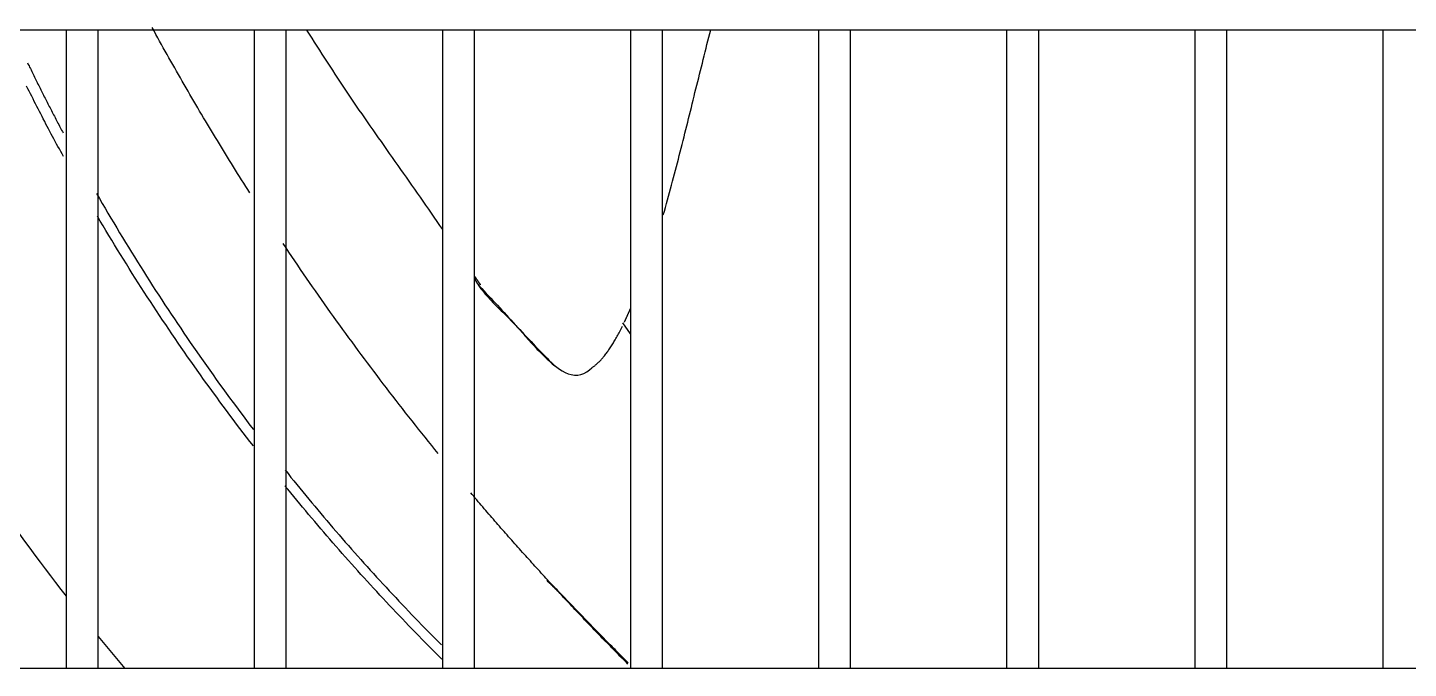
# Model space of a CAD drawing. Header units: millimetres. Extents: x 0 to 504600, y 0 to 118800.
# Drawn here: x 434110.1 to 434282.7, y 45810.2 to 45890.2 of the extents above; entities that cross this region are included whole.
import ezdxf

# ---------------------------------------------------------------- set-up
doc = ezdxf.new("R2010")
doc.units = ezdxf.units.MM
doc.header["$LTSCALE"] = 200
doc.layers.add('LG-AIRCON', color=240, linetype='Continuous')

# ---------------------------------------------------------------- blocks, each defined once
blk = doc.blocks.new('UXC')
at = {"layer": 'LG-AIRCON', "color": 0}
for p, q in [((-393.71, 630.25), (351.81, 630.25)), ((133.8, 550.5), (133.8, 630.24)), ((153.3, 630.24), (153.3, 550.5)), ((157.3, 550.5), (157.3, 630.24)), ((176.8, 630.24), (176.8, 550.5)), ((180.8, 550.5), (180.8, 630.24)), ((200.3, 630.24), (200.3, 550.5)), ((204.3, 550.5), (204.3, 630.24)), ((223.8, 630.24), (223.8, 550.5)), ((227.8, 550.5), (227.8, 630.24)), ((247.3, 630.24), (247.3, 550.5)), ((251.3, 550.5), (251.3, 630.24)), ((270.8, 630.25), (270.8, 550.5)), ((274.8, 550.5), (274.8, 630.25)), ((294.3, 630.25), (294.3, 550.5)), ((298.3, 550.5), (298.3, 630.25)), ((227.8, 588.48), (228.77, 587.09)), ((351.81, 550.5), (-393.71, 550.5))]:
    blk.add_line(p, q, dxfattribs=at)
for points in [[(228.11, 629.72), (228.31, 629.52), (228.51, 629.32), (228.71, 629.12), (228.91, 628.92), (229.11, 628.71), (229.31, 628.51), (229.51, 628.31), (229.71, 628.1), (229.91, 627.9), (230.11, 627.7), (230.31, 627.49), (230.51, 627.29), (230.71, 627.08), (230.91, 626.88), (231.11, 626.67), (231.32, 626.46), (231.52, 626.26), (231.72, 626.05), (231.92, 625.84), (232.12, 625.63), (232.32, 625.42), (232.52, 625.22), (232.72, 625.01), (232.93, 624.8), (233.13, 624.59), (233.33, 624.38), (233.53, 624.17), (233.73, 623.95), (233.93, 623.74), (234.13, 623.53), (234.34, 623.32), (234.54, 623.11), (234.74, 622.89), (234.94, 622.68), (235.14, 622.47), (235.34, 622.25), (235.55, 622.04), (235.75, 621.82), (235.95, 621.61), (236.15, 621.39), (236.35, 621.17), (236.55, 620.96), (236.76, 620.74), (236.96, 620.52), (237.16, 620.3), (237.36, 620.09), (237.56, 619.87), (237.77, 619.65), (237.97, 619.43), (238.17, 619.21)], [(228.1, 629.55), (228.3, 629.35), (228.51, 629.14), (228.71, 628.94), (228.91, 628.73), (229.12, 628.53), (229.32, 628.32), (229.53, 628.12), (229.73, 627.91), (229.93, 627.71), (230.14, 627.5), (230.34, 627.3), (230.54, 627.09), (230.75, 626.88), (230.95, 626.68), (231.15, 626.47), (231.35, 626.26), (231.56, 626.06), (231.76, 625.85), (231.96, 625.64), (232.16, 625.44), (232.36, 625.23), (232.57, 625.02), (232.77, 624.82), (232.97, 624.61), (233.17, 624.4), (233.37, 624.19), (233.57, 623.98), (233.77, 623.78), (233.98, 623.57), (234.18, 623.36), (234.38, 623.15), (234.58, 622.94), (234.78, 622.74), (234.98, 622.53), (235.18, 622.32), (235.38, 622.11), (235.58, 621.9), (235.78, 621.69), (235.98, 621.49), (236.18, 621.28), (236.38, 621.07), (236.58, 620.86), (236.78, 620.65), (236.98, 620.44), (237.19, 620.23), (237.39, 620.03), (237.59, 619.82), (237.79, 619.61), (237.99, 619.4), (238.19, 619.19)], [(251.37, 629.1), (251.79, 628.69), (252.2, 628.27), (252.62, 627.86), (253.03, 627.44), (253.44, 627.02), (253.85, 626.6), (254.26, 626.19), (254.67, 625.77), (255.08, 625.34), (255.49, 624.92), (255.89, 624.5), (256.3, 624.08), (256.7, 623.65), (257.11, 623.23), (257.51, 622.8), (257.91, 622.38), (258.31, 621.95), (258.71, 621.52), (259.11, 621.09), (259.51, 620.66), (259.9, 620.23), (260.3, 619.8), (260.69, 619.37), (261.09, 618.94), (261.48, 618.51), (261.87, 618.07), (262.26, 617.64), (262.65, 617.2), (263.04, 616.77), (263.43, 616.33), (263.82, 615.89), (264.2, 615.45), (264.59, 615.01), (264.97, 614.57), (265.35, 614.13), (265.74, 613.69), (266.12, 613.25), (266.5, 612.81), (266.88, 612.36), (267.25, 611.92), (267.63, 611.47), (268.01, 611.03), (268.38, 610.58), (268.76, 610.13), (269.13, 609.68), (269.5, 609.23), (269.87, 608.78), (270.24, 608.33), (270.61, 607.88), (270.98, 607.43)], [(270.96, 605.47), (270.59, 605.93), (270.22, 606.39), (269.85, 606.84), (269.48, 607.3), (269.11, 607.75), (268.74, 608.2), (268.37, 608.66), (267.99, 609.11), (267.62, 609.56), (267.24, 610.01), (266.86, 610.46), (266.49, 610.91), (266.11, 611.36), (265.73, 611.8), (265.35, 612.25), (264.97, 612.69), (264.58, 613.14), (264.2, 613.58), (263.81, 614.02), (263.43, 614.47), (263.04, 614.91), (262.66, 615.35), (262.27, 615.79), (261.88, 616.22), (261.49, 616.66), (261.1, 617.1), (260.7, 617.53), (260.31, 617.97), (259.92, 618.4), (259.52, 618.84), (259.13, 619.27), (258.73, 619.7), (258.33, 620.13), (257.93, 620.56), (257.53, 620.99), (257.13, 621.42), (256.73, 621.85), (256.33, 622.27), (255.93, 622.7), (255.52, 623.12), (255.12, 623.55), (254.71, 623.97), (254.3, 624.39), (253.9, 624.82), (253.49, 625.24), (253.08, 625.66), (252.67, 626.08), (252.25, 626.49), (251.84, 626.91), (251.43, 627.33)], [(235.79, 621.77), (235.84, 621.72), (235.89, 621.67), (235.93, 621.62), (235.98, 621.56), (236.03, 621.51), (236.08, 621.46), (236.12, 621.41), (236.17, 621.36), (236.22, 621.31), (236.27, 621.26), (236.32, 621.2), (236.36, 621.15), (236.41, 621.1), (236.46, 621.05), (236.51, 621), (236.56, 620.95), (236.61, 620.9), (236.66, 620.85), (236.7, 620.8), (236.75, 620.75), (236.8, 620.7), (236.85, 620.65), (236.9, 620.6), (236.95, 620.55), (237, 620.5), (237.05, 620.45), (237.1, 620.4), (237.15, 620.35), (237.2, 620.3), (237.25, 620.25), (237.3, 620.2), (237.35, 620.15), (237.4, 620.1), (237.45, 620.05), (237.5, 620.01), (237.55, 619.96), (237.6, 619.91), (237.65, 619.86), (237.7, 619.81), (237.75, 619.76), (237.81, 619.71), (237.86, 619.67), (237.91, 619.62), (237.96, 619.57), (238.01, 619.52), (238.06, 619.47), (238.11, 619.43), (238.17, 619.38), (238.22, 619.33), (238.27, 619.28)], [(238.17, 619.21), (238.36, 618.99), (238.56, 618.78), (238.75, 618.56), (238.95, 618.35), (239.14, 618.13), (239.34, 617.92), (239.53, 617.7), (239.73, 617.49), (239.92, 617.27), (240.12, 617.06), (240.31, 616.84), (240.51, 616.62), (240.7, 616.41), (240.89, 616.19), (241.09, 615.98), (241.28, 615.76), (241.48, 615.54), (241.67, 615.33), (241.86, 615.11), (242.06, 614.89), (242.25, 614.68), (242.44, 614.46), (242.63, 614.24), (242.83, 614.03), (243.02, 613.81), (243.21, 613.59), (243.4, 613.38), (243.6, 613.16), (243.79, 612.94), (243.98, 612.72), (244.17, 612.5), (244.36, 612.28), (244.55, 612.07), (244.74, 611.85), (244.93, 611.63), (245.12, 611.41), (245.31, 611.19), (245.5, 610.97), (245.69, 610.75), (245.88, 610.53), (246.07, 610.31), (246.26, 610.09), (246.45, 609.87), (246.64, 609.65), (246.82, 609.43), (247.01, 609.2), (247.2, 608.98), (247.39, 608.76), (247.57, 608.54), (247.76, 608.32)], [(251.82, 603.42), (252.23, 602.91), (252.64, 602.4), (253.05, 601.9), (253.46, 601.39), (253.87, 600.88), (254.27, 600.37), (254.68, 599.86), (255.09, 599.34), (255.49, 598.83), (255.89, 598.32), (256.29, 597.8), (256.69, 597.29), (257.09, 596.77), (257.49, 596.26), (257.89, 595.74), (258.29, 595.22), (258.68, 594.7), (259.08, 594.19), (259.47, 593.67), (259.87, 593.14), (260.26, 592.62), (260.65, 592.1), (261.04, 591.58), (261.43, 591.05), (261.82, 590.53), (262.21, 590), (262.59, 589.48), (262.98, 588.95), (263.36, 588.43), (263.75, 587.9), (264.13, 587.37), (264.51, 586.84), (264.89, 586.31), (265.27, 585.78), (265.65, 585.25), (266.02, 584.71), (266.4, 584.18), (266.78, 583.65), (267.15, 583.11), (267.52, 582.58), (267.9, 582.04), (268.27, 581.51), (268.64, 580.97), (269.01, 580.43), (269.38, 579.89), (269.74, 579.35), (270.11, 578.81), (270.48, 578.27), (270.84, 577.73), (271.2, 577.19)], [(274.92, 602.47), (275.34, 601.93), (275.76, 601.38), (276.18, 600.83), (276.6, 600.28), (277.02, 599.73), (277.44, 599.17), (277.85, 598.62), (278.27, 598.06), (278.68, 597.51), (279.09, 596.95), (279.5, 596.39), (279.91, 595.83), (280.32, 595.27), (280.72, 594.71), (281.13, 594.15), (281.53, 593.59), (281.93, 593.02), (282.33, 592.45), (282.73, 591.89), (283.13, 591.32), (283.52, 590.75), (283.92, 590.18), (284.31, 589.61), (284.7, 589.04), (285.09, 588.46), (285.48, 587.89), (285.87, 587.31), (286.26, 586.74), (286.64, 586.16), (287.03, 585.58), (287.41, 585), (287.79, 584.42), (288.17, 583.84), (288.55, 583.25), (288.92, 582.67), (289.3, 582.08), (289.67, 581.5), (290.04, 580.91), (290.42, 580.32), (290.78, 579.73), (291.15, 579.14), (291.52, 578.55), (291.89, 577.95), (292.25, 577.36), (292.61, 576.76), (292.97, 576.17), (293.33, 575.57), (293.69, 574.97), (294.05, 574.37), (294.4, 573.77)], [(294.5, 570.94), (294.15, 571.56), (293.79, 572.17), (293.44, 572.78), (293.08, 573.39), (292.72, 574), (292.36, 574.61), (291.99, 575.22), (291.63, 575.83), (291.26, 576.43), (290.89, 577.04), (290.52, 577.64), (290.15, 578.25), (289.78, 578.85), (289.41, 579.45), (289.03, 580.05), (288.65, 580.65), (288.27, 581.25), (287.89, 581.85), (287.51, 582.45), (287.13, 583.04), (286.74, 583.64), (286.36, 584.23), (285.97, 584.82), (285.58, 585.42), (285.19, 586.01), (284.79, 586.6), (284.4, 587.18), (284, 587.77), (283.61, 588.36), (283.21, 588.94), (282.81, 589.53), (282.4, 590.11), (282, 590.69), (281.6, 591.27), (281.19, 591.85), (280.78, 592.43), (280.37, 593.01), (279.96, 593.58), (279.55, 594.16), (279.13, 594.73), (278.72, 595.31), (278.3, 595.88), (277.88, 596.45), (277.46, 597.02), (277.04, 597.59), (276.62, 598.16), (276.19, 598.72), (275.77, 599.29), (275.34, 599.86), (274.91, 600.42)], [(247.34, 581.24), (247.25, 581.58), (247.11, 581.9), (246.9, 582.2), (246.66, 582.51), (246.39, 582.81), (246.11, 583.11), (245.83, 583.41), (245.54, 583.71), (245.26, 584), (244.98, 584.3), (244.69, 584.6), (244.41, 584.9), (244.13, 585.2), (243.86, 585.51), (243.58, 585.81), (243.3, 586.12), (243.03, 586.42), (242.75, 586.73), (242.47, 587.03), (242.19, 587.33), (241.91, 587.63), (241.63, 587.94), (241.35, 588.24), (241.07, 588.54), (240.79, 588.84), (240.5, 589.14), (240.22, 589.43), (239.94, 589.73), (239.65, 590.03), (239.37, 590.33), (239.09, 590.63), (238.8, 590.93), (238.52, 591.23), (238.23, 591.52), (237.94, 591.81), (237.64, 592.09), (237.33, 592.36), (237.01, 592.62), (236.68, 592.86), (236.33, 593.08), (235.97, 593.28), (235.59, 593.44), (235.2, 593.55), (234.79, 593.61), (234.39, 593.62), (233.99, 593.55), (233.61, 593.41), (233.26, 593.2), (232.93, 592.96), (232.62, 592.69)], [(232.62, 592.69), (232.54, 592.64), (232.47, 592.59), (232.4, 592.54), (232.33, 592.49), (232.27, 592.44), (232.21, 592.39), (232.15, 592.34), (232.08, 592.29), (232.02, 592.23), (231.95, 592.17), (231.87, 592.09), (231.79, 592.02), (231.71, 591.94), (231.63, 591.86), (231.55, 591.78), (231.48, 591.7), (231.41, 591.62), (231.34, 591.54), (231.27, 591.46), (231.2, 591.38), (231.12, 591.28), (231.04, 591.19), (230.96, 591.08), (230.88, 590.98), (230.8, 590.87), (230.72, 590.76), (230.64, 590.66), (230.57, 590.56), (230.5, 590.46), (230.42, 590.35), (230.34, 590.23), (230.26, 590.1), (230.17, 589.96), (230.09, 589.84), (230.01, 589.72), (229.94, 589.6), (229.86, 589.47), (229.78, 589.34), (229.7, 589.2), (229.62, 589.06), (229.53, 588.91), (229.45, 588.75), (229.37, 588.61), (229.29, 588.46), (229.21, 588.32), (229.14, 588.17), (229.06, 588.02), (228.97, 587.85), (228.89, 587.69), (228.81, 587.52)], [(246.82, 582.36), (246.65, 582.59), (246.48, 582.82), (246.3, 583.04), (246.12, 583.27), (245.94, 583.49), (245.75, 583.71), (245.56, 583.93), (245.37, 584.14), (245.18, 584.35), (244.98, 584.56), (244.78, 584.76), (244.58, 584.97), (244.37, 585.17), (244.17, 585.37), (243.96, 585.57), (243.75, 585.77), (243.55, 585.97), (243.34, 586.17), (243.14, 586.38), (242.93, 586.58), (242.73, 586.79), (242.53, 586.99), (242.34, 587.2), (242.14, 587.41), (241.95, 587.63), (241.76, 587.84), (241.56, 588.05), (241.37, 588.27), (241.18, 588.48), (240.99, 588.7), (240.8, 588.91), (240.61, 589.13), (240.42, 589.34), (240.23, 589.56), (240.03, 589.77), (239.84, 589.98), (239.64, 590.19), (239.45, 590.4), (239.25, 590.6), (239.05, 590.81), (238.84, 591.01), (238.64, 591.22), (238.43, 591.42), (238.23, 591.62), (238.01, 591.81), (237.8, 592.01), (237.58, 592.2), (237.36, 592.39), (237.13, 592.56), (236.89, 592.72)], [(228.56, 587.02), (228.55, 586.98), (228.53, 586.95), (228.52, 586.92), (228.5, 586.88), (228.49, 586.85), (228.47, 586.81), (228.45, 586.78), (228.44, 586.74), (228.42, 586.71), (228.41, 586.68), (228.39, 586.64), (228.38, 586.61), (228.36, 586.57), (228.34, 586.54), (228.33, 586.5), (228.31, 586.47), (228.3, 586.44), (228.28, 586.4), (228.27, 586.37), (228.25, 586.33), (228.23, 586.3), (228.22, 586.26), (228.2, 586.23), (228.19, 586.19), (228.17, 586.16), (228.16, 586.12), (228.14, 586.09), (228.12, 586.06), (228.11, 586.02), (228.09, 585.99), (228.08, 585.95), (228.06, 585.92), (228.05, 585.88), (228.03, 585.85), (228.02, 585.81), (228, 585.78), (227.99, 585.74), (227.97, 585.71), (227.95, 585.67), (227.94, 585.64), (227.92, 585.6), (227.91, 585.57), (227.89, 585.53), (227.88, 585.5), (227.86, 585.47), (227.85, 585.43), (227.83, 585.4), (227.82, 585.36), (227.8, 585.33), (227.79, 585.29)], [(247.32, 581.22), (247.3, 581.24), (247.29, 581.26), (247.27, 581.28), (247.26, 581.31), (247.24, 581.33), (247.23, 581.35), (247.21, 581.37), (247.2, 581.4), (247.18, 581.42), (247.17, 581.44), (247.15, 581.46), (247.14, 581.48), (247.12, 581.51), (247.1, 581.53), (247.09, 581.55), (247.07, 581.57), (247.06, 581.6), (247.04, 581.62), (247.03, 581.64), (247.01, 581.66), (247, 581.68), (246.98, 581.71), (246.97, 581.73), (246.95, 581.75), (246.94, 581.77), (246.92, 581.8), (246.91, 581.82), (246.89, 581.84), (246.88, 581.86), (246.86, 581.89), (246.85, 581.91), (246.83, 581.93), (246.82, 581.95), (246.8, 581.97), (246.79, 582), (246.77, 582.02), (246.76, 582.04), (246.74, 582.06), (246.73, 582.09), (246.71, 582.11), (246.7, 582.13), (246.68, 582.15), (246.67, 582.18), (246.65, 582.2), (246.63, 582.22), (246.62, 582.24), (246.6, 582.26), (246.59, 582.29), (246.57, 582.31), (246.56, 582.33)], [(268.26, 550.51), (267.95, 551.01), (267.63, 551.51), (267.31, 552.01), (266.99, 552.52), (266.67, 553.02), (266.35, 553.52), (266.02, 554.02), (265.7, 554.52), (265.38, 555.02), (265.05, 555.52), (264.72, 556.02), (264.39, 556.52), (264.06, 557.02), (263.73, 557.51), (263.4, 558.01), (263.07, 558.51), (262.73, 559.01), (262.39, 559.5), (262.06, 560), (261.72, 560.5), (261.38, 560.99), (261.04, 561.49), (260.69, 561.98), (260.35, 562.47), (260.01, 562.97), (259.66, 563.46), (259.32, 563.96), (258.97, 564.45), (258.62, 564.95), (258.28, 565.44), (257.93, 565.94), (257.58, 566.43), (257.23, 566.93), (256.88, 567.42), (256.54, 567.92), (256.19, 568.41), (255.84, 568.91), (255.49, 569.41), (255.14, 569.9), (254.79, 570.4), (254.44, 570.9), (254.09, 571.4), (253.74, 571.9), (253.4, 572.4), (253.05, 572.9), (252.7, 573.4), (252.35, 573.9), (252, 574.41), (251.65, 574.91), (251.3, 575.41)], [(223.71, 573.59), (223.57, 573.13), (223.44, 572.66), (223.31, 572.2), (223.18, 571.73), (223.05, 571.27), (222.92, 570.8), (222.8, 570.34), (222.67, 569.87), (222.55, 569.41), (222.42, 568.95), (222.3, 568.49), (222.18, 568.02), (222.06, 567.56), (221.94, 567.1), (221.82, 566.63), (221.7, 566.17), (221.58, 565.71), (221.46, 565.25), (221.35, 564.79), (221.23, 564.33), (221.11, 563.86), (221, 563.4), (220.88, 562.94), (220.76, 562.48), (220.65, 562.02), (220.54, 561.56), (220.42, 561.1), (220.31, 560.64), (220.19, 560.18), (220.08, 559.72), (219.96, 559.25), (219.85, 558.79), (219.74, 558.33), (219.62, 557.87), (219.51, 557.41), (219.39, 556.95), (219.28, 556.49), (219.16, 556.03), (219.05, 555.56), (218.93, 555.1), (218.82, 554.64), (218.7, 554.18), (218.59, 553.72), (218.47, 553.25), (218.35, 552.79), (218.24, 552.33), (218.12, 551.87), (218, 551.41), (217.88, 550.94), (217.76, 550.48)], [(275.35, 570.85), (275.61, 570.44), (275.87, 570.04), (276.12, 569.63), (276.38, 569.23), (276.63, 568.82), (276.89, 568.42), (277.14, 568.01), (277.4, 567.6), (277.65, 567.2), (277.9, 566.79), (278.16, 566.38), (278.41, 565.97), (278.66, 565.56), (278.91, 565.15), (279.16, 564.74), (279.41, 564.33), (279.66, 563.92), (279.91, 563.51), (280.15, 563.1), (280.4, 562.69), (280.65, 562.28), (280.89, 561.87), (281.14, 561.46), (281.38, 561.04), (281.63, 560.63), (281.87, 560.22), (282.12, 559.81), (282.36, 559.39), (282.6, 558.98), (282.84, 558.56), (283.08, 558.15), (283.32, 557.73), (283.56, 557.32), (283.8, 556.9), (284.04, 556.49), (284.28, 556.07), (284.52, 555.65), (284.75, 555.23), (284.99, 554.82), (285.23, 554.4), (285.46, 553.98), (285.7, 553.56), (285.93, 553.14), (286.17, 552.72), (286.4, 552.31), (286.63, 551.89), (286.86, 551.47), (287.09, 551.05), (287.32, 550.62), (287.55, 550.2)], [(298.65, 566.3), (298.82, 565.99), (298.99, 565.68), (299.16, 565.37), (299.33, 565.06), (299.5, 564.75), (299.66, 564.43), (299.83, 564.12), (300, 563.81), (300.17, 563.5), (300.33, 563.19), (300.5, 562.87), (300.66, 562.56), (300.83, 562.25), (300.99, 561.93), (301.16, 561.62), (301.32, 561.31), (301.48, 560.99), (301.65, 560.68), (301.81, 560.37), (301.97, 560.05), (302.13, 559.74), (302.29, 559.42), (302.45, 559.11), (302.61, 558.79), (302.77, 558.48), (302.93, 558.16), (303.09, 557.85), (303.25, 557.53)], [(303.13, 554.62), (303.04, 554.8), (302.95, 554.98), (302.87, 555.15), (302.78, 555.33), (302.7, 555.5), (302.61, 555.68), (302.52, 555.86), (302.44, 556.03), (302.35, 556.21), (302.26, 556.38), (302.18, 556.56), (302.09, 556.73), (302, 556.91), (301.92, 557.08), (301.83, 557.26), (301.74, 557.44), (301.65, 557.61), (301.57, 557.79), (301.48, 557.96), (301.39, 558.14), (301.3, 558.31), (301.21, 558.49), (301.12, 558.66), (301.04, 558.84), (300.95, 559.01), (300.86, 559.19), (300.77, 559.36), (300.68, 559.53), (300.59, 559.71), (300.5, 559.88), (300.41, 560.06), (300.32, 560.23), (300.23, 560.41), (300.14, 560.58), (300.05, 560.76), (299.96, 560.93), (299.87, 561.1), (299.78, 561.28), (299.69, 561.45), (299.6, 561.63), (299.51, 561.8), (299.42, 561.97), (299.33, 562.15), (299.23, 562.32), (299.14, 562.5), (299.05, 562.67), (298.96, 562.84), (298.87, 563.02), (298.78, 563.19), (298.68, 563.36)]]:
    blk.add_lwpolyline(points, dxfattribs=at)
for start, end in [(39.2344, 40.2775), (31.0177, 37.9451)]:
    blk.add_arc((73.55, 446), 285, start, end, dxfattribs=at)

msp = doc.modelspace()

# ---------------------------------------------------------------- block references
at = {"layer": 'LG-AIRCON', "color": 200, "rotation": 180}
msp.add_blockref('UXC', (434413.27, 46440.42), dxfattribs=at)

doc.saveas('drawing.dxf')
